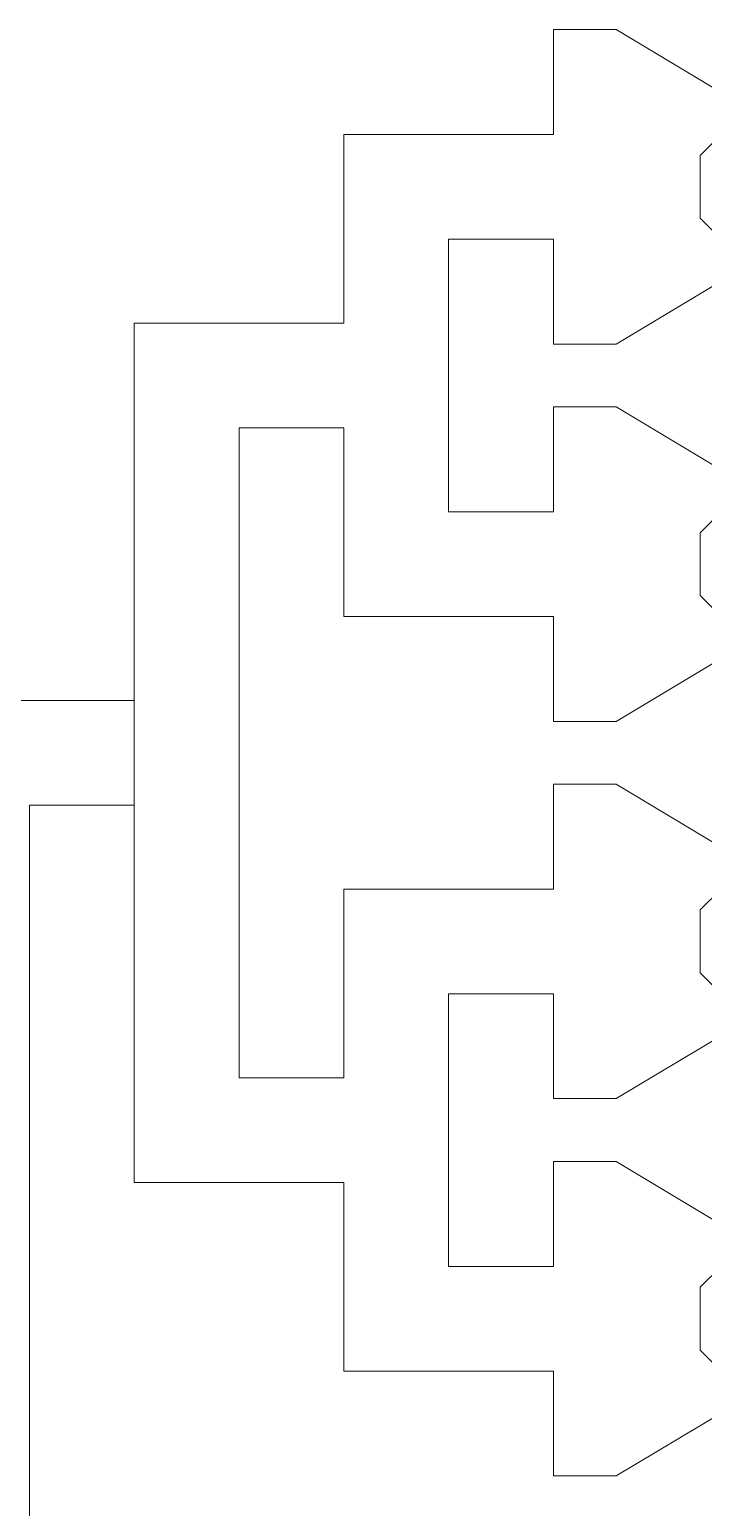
# Model space of a CAD drawing. Extents: x 1000 to 49000, y 2919 to 77300.
# Drawn here: x 37450 to 37772, y 65330 to 66035 of the extents above; entities that cross this region are included whole.
import ezdxf

# ---------------------------------------------------------------- set-up
doc = ezdxf.new("R2010")
doc.units = 13
doc.layers.add('Inner', color=4, linetype='Continuous', lineweight=0, true_color=0x00ffff)

msp = doc.modelspace()

# ---------------------------------------------------------------- linework, layer by layer
at = {"layer": 'Inner'}
for points in [[(37780, 65375), (37730, 65345), (37700, 65345), (37700, 65395), (37600, 65395), (37600, 65485), (37500, 65485), (37500, 65665), (37500, 65715), (37500, 65895), (37600, 65895), (37600, 65985), (37700, 65985), (37700, 66035), (37730, 66035), (37780, 66005)], [(37780, 65985), (37770, 65975), (37770, 65945), (37780, 65935)], [(37780, 65915), (37730, 65885), (37700, 65885), (37700, 65935), (37650, 65935), (37650, 65805), (37700, 65805), (37700, 65855), (37730, 65855), (37780, 65825)], [(37780, 65735), (37730, 65705), (37700, 65705), (37700, 65755), (37600, 65755), (37600, 65845), (37550, 65845), (37550, 65535), (37600, 65535), (37600, 65625), (37700, 65625), (37700, 65675), (37730, 65675), (37780, 65645)], [(37780, 65805), (37770, 65795), (37770, 65765), (37780, 65755)], [(37500, 64945), (37500, 64995), (37450, 64995), (37450, 65665), (37500, 65665), (37500, 65715), (37400, 65715)], [(37780, 65625), (37770, 65615), (37770, 65585), (37780, 65575)], [(37780, 65555), (37730, 65525), (37700, 65525), (37700, 65575), (37650, 65575), (37650, 65445), (37700, 65445), (37700, 65495), (37730, 65495), (37780, 65465)], [(37780, 65445), (37770, 65435), (37770, 65405), (37780, 65395)]]:
    msp.add_lwpolyline(points, dxfattribs=at)

doc.saveas('drawing.dxf')
